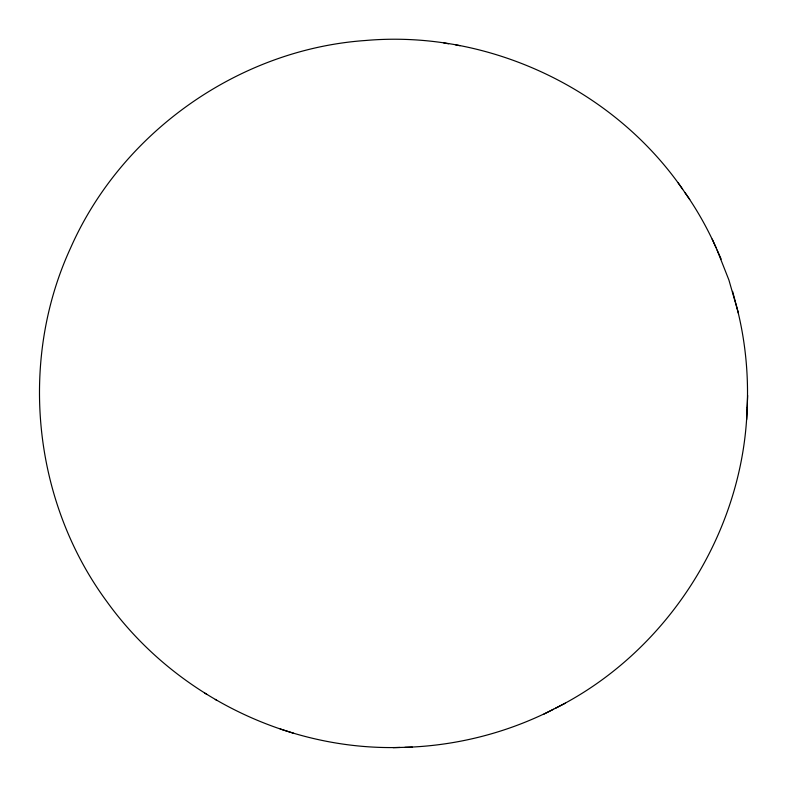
<?xml version="1.0" encoding="UTF-8"?>
<svg xmlns="http://www.w3.org/2000/svg" width="787" height="787" viewBox="0 0 787 787"><rect width="100%" height="100%" fill="white"/><g stroke="black" fill="none" stroke-linecap="round" stroke-linejoin="round"><path stroke-width="1.18" d="M555.504 708.221C667.327 652.207 743.577 532.602 747.158 407.587M747.197 407.233C748.703 372.084 744.856 336.649 735.638 302.69M746.696 419.55L747.65 395.448M404.892 747.335C456.411 745.84 507.645 732.766 553.497 709.235M543.945 714.124L565.341 703.184M682.654 189.264C612.945 88.351 487.724 29.729 365.571 40.491C239.218 49.266 121.798 131.891 70.682 247.767C18.386 361.056 32.798 501.171 106.835 601.543C173.179 693.967 286.202 750.611 400.012 747.453M393.057 747.64L412.358 747.138M443.809 42.96L448.6 43.787M455.781 44.967L460.021 45.695M280.172 728.959L293.64 733.248M204.827 693.15L206.706 694.301M215.264 699.436L216.632 700.273M685.054 192.736C697.164 210.001 707.543 228.515 716.111 247.777M678.217 182.918L689.756 199.475M717.105 250.069L728.9 279.995L738.472 313.383M712.215 239.11L721.158 259.1M732.599 291.357L735.363 301.755"/></g></svg>
